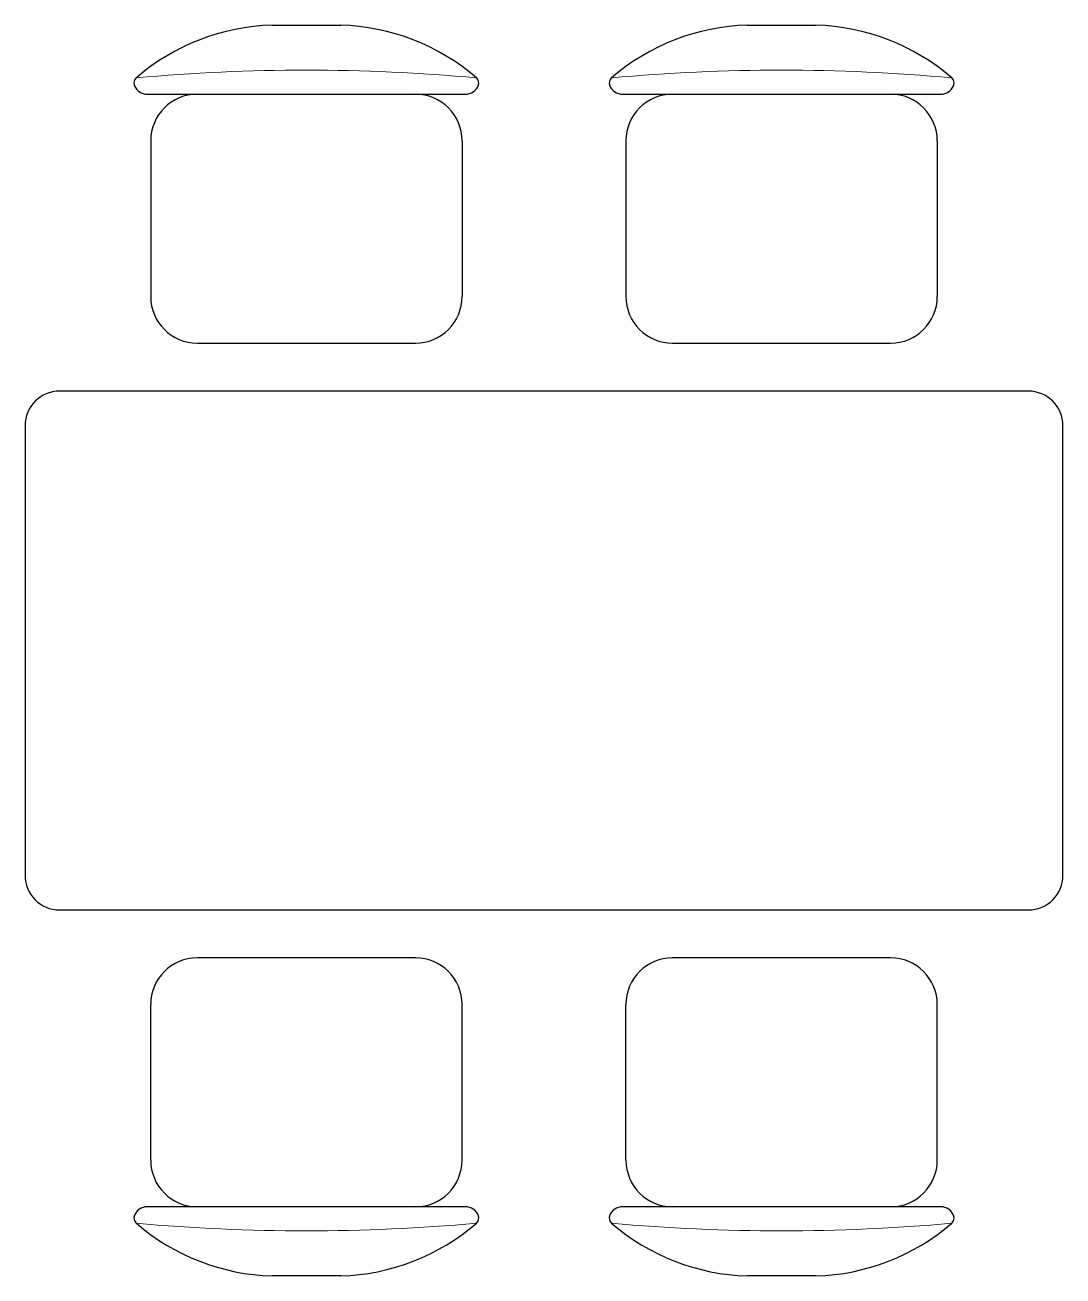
# Model space of a CAD drawing. Header units: millimetres. Extents: x -746 to 754, y -887 to 921.
import ezdxf

# ---------------------------------------------------------------- set-up
doc = ezdxf.new("R2010")
doc.units = ezdxf.units.MM
doc.layers.add('Furniture_家具', color=253, linetype='Continuous')
doc.styles.get("Standard").update_dxf_attribs({"font": 'SimSun.ttf'})

msp = doc.modelspace()

# ---------------------------------------------------------------- linework, layer by layer
at = {"layer": 'Furniture_家具'}
for p, q in [((-389.1, 921.2), (-289.9, 921.2)), ((297.8, 921.2), (396.9, 921.2)), ((-569.5, 821.2), (-109.5, 821.2)), ((117.3, 821.2), (577.3, 821.2)), ((-564.5, 753.7), (-564.5, 528.7)), ((-114.5, 753.7), (-114.5, 528.7)), ((122.3, 753.7), (122.3, 528.7)), ((572.3, 753.7), (572.3, 528.7)), ((-497, 461.2), (-182, 461.2)), ((189.8, 461.2), (504.8, 461.2)), ((703.9, 391.9), (-696.1, 391.9)), ((-746.1, 341.9), (-746.1, -308.1)), ((753.9, -308.1), (753.9, 341.9)), ((-696.1, -358.1), (703.9, -358.1)), ((-182, -427.3), (-497, -427.3)), ((504.8, -427.3), (189.8, -427.3)), ((-564.5, -719.8), (-564.5, -494.8)), ((-114.5, -719.8), (-114.5, -494.8)), ((122.3, -719.8), (122.3, -494.8)), ((572.3, -719.8), (572.3, -494.8)), ((-109.5, -787.3), (-569.5, -787.3)), ((577.3, -787.3), (117.3, -787.3)), ((-289.9, -887.3), (-389.1, -887.3)), ((396.9, -887.3), (297.8, -887.3))]:
    msp.add_line(p, q, dxfattribs=at)
for centre, radius, start, end in [((-379.3, 605.7), 315.6, 91.7651, 130.7265), ((-299.6, 605.7), 315.6, 49.2735, 88.2349), ((307.5, 605.7), 315.6, 91.7651, 130.7265), ((387.2, 605.7), 315.6, 49.2735, 88.2349), ((-578.7, 837.3), 10, 130.7265, 202.67), ((-569.5, 841.2), 20, 202.67, 270), ((-109.5, 841.2), 20, 270, 337.33), ((-100.3, 837.3), 10, 337.33, 49.2735), ((108.1, 837.3), 10, 130.7265, 202.67), ((117.3, 841.2), 20, 202.67, 270), ((577.3, 841.2), 20, 270, 337.33), ((586.6, 837.3), 10, 337.33, 49.2735), ((-497, 753.7), 67.5, 90, 180), ((-182, 753.7), 67.5, 0, 90), ((189.8, 753.7), 67.5, 90, 180), ((504.8, 753.7), 67.5, 0, 90), ((-497, 528.7), 67.5, 180, 270), ((-182, 528.7), 67.5, 270, 0), ((189.8, 528.7), 67.5, 180, 270), ((504.8, 528.7), 67.5, 270, 0), ((-696.1, 341.9), 50, 90, 180), ((703.9, 341.9), 50, 0, 90), ((-696.1, -308.1), 50, 180, 270), ((703.9, -308.1), 50, 270, 0), ((-497, -494.8), 67.5, 90, 180), ((-182, -494.8), 67.5, 0, 90), ((189.8, -494.8), 67.5, 90, 180), ((504.8, -494.8), 67.5, 0, 90), ((-497, -719.8), 67.5, 180, 270), ((-182, -719.8), 67.5, 270, 0), ((189.8, -719.8), 67.5, 180, 270), ((504.8, -719.8), 67.5, 270, 0), ((-569.5, -807.3), 20, 90, 157.33), ((-109.5, -807.3), 20, 22.67, 90), ((117.3, -807.3), 20, 90, 157.33), ((577.3, -807.3), 20, 22.67, 90), ((-578.7, -803.5), 10, 157.33, 229.2735), ((-379.3, -571.9), 315.6, 229.2735, 268.2349), ((-299.6, -571.9), 315.6, 271.7651, 310.7265), ((-100.3, -803.5), 10, 310.7265, 22.67), ((108.1, -803.5), 10, 157.33, 229.2735), ((307.5, -571.9), 315.6, 229.2735, 268.2349), ((387.2, -571.9), 315.6, 271.7651, 310.7265), ((586.6, -803.5), 10, 310.7265, 22.67)]:
    msp.add_arc(centre, radius, start, end, dxfattribs=at)
at = {"layer": 'Furniture_家具', "lineweight": 13}
for centre, start, end in [((-339.5, -1856.7), 84.8023, 95.1977), ((347.3, -1856.7), 84.8023, 95.1977), ((-339.5, 1890.5), 264.8023, 275.1977), ((347.3, 1890.5), 264.8023, 275.1977)]:
    msp.add_arc(centre, 2712.7, start, end, dxfattribs=at)

# ---------------------------------------------------------------- texts
at = {"layer": 'Furniture_家具', "width": 0.8, "flags": 9}
for tag, s in [('YSIZE', '1809'), ('XSIZE', '1500')]:
    msp.add_attdef(tag, (0, 0), s, height=0.5, dxfattribs=at)

doc.saveas('drawing.dxf')
